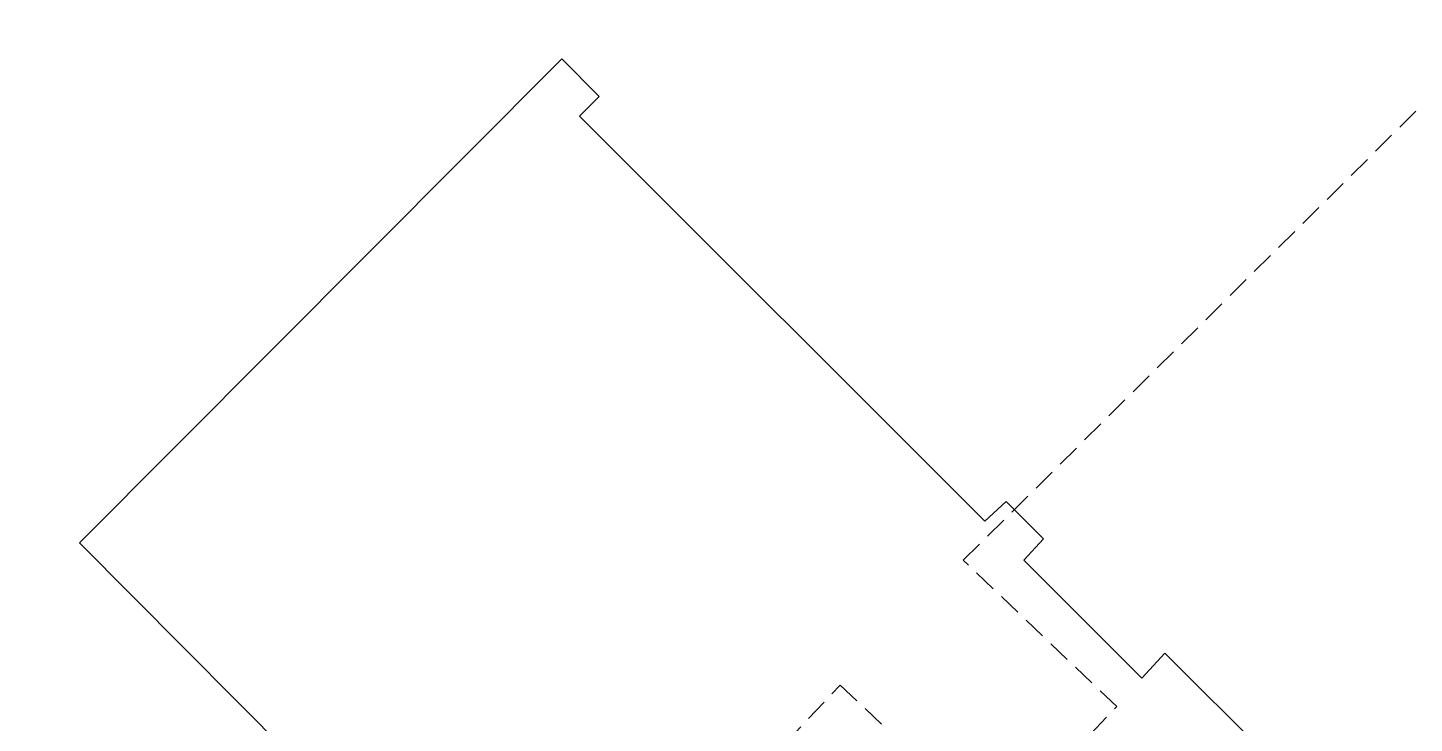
# Model space of a CAD drawing. Header units: inches. Extents: x 2320 to 12644, y -1199 to 8127.
# Drawn here: x 4899 to 5873, y 6771 to 7260 of the extents above; entities that cross this region are included whole.
import ezdxf

# ---------------------------------------------------------------- set-up
doc = ezdxf.new("R2010")
doc.units = ezdxf.units.IN
doc.header["$LTSCALE"] = 32
doc.header["$MEASUREMENT"] = 0
doc.linetypes.add('DASHED', pattern=[0.75, 0.5, -0.25])
doc.layers.add('Buildings', color=1, linetype='Continuous')
doc.layers.add('Pathways', color=30, linetype='DASHED', lineweight=30)

msp = doc.modelspace()

# ---------------------------------------------------------------- linework, layer by layer
at = {"layer": 'Buildings'}
for p, q in [((4935.19, 6897.81), (5273.93, 7237.8)), ((5273.93, 7237.8), (5300.26, 7211.47)), ((5300.26, 7211.47), (5286.47, 7197.68)), ((5286.47, 7197.68), (5571.09, 6913.05)), ((5571.09, 6913.05), (5586.14, 6926.85)), ((5586.14, 6926.85), (5612.47, 6900.51)), ((5271.43, 6559.46), (4935.19, 6897.81)), ((5612.47, 6900.51), (5598.68, 6885.47)), ((5598.68, 6885.47), (5681.44, 6802.71)), ((5681.44, 6802.71), (5697.73, 6820.27)), ((5697.73, 6820.27), (5815.6, 6702.4))]:
    msp.add_line(p, q, dxfattribs=at)
at = {"layer": 'Pathways'}
msp.add_lwpolyline([(4699.66, 5283.03), (4709.69, 6026.58), (5115.94, 6392.7), (5262.65, 6578.27), (5348.53, 6669.36), (5469.53, 6797.7), (5579.89, 6693.65), (5663.79, 6782.63), (5556.05, 6885.47), (6233.13, 7557.54), (6208.54, 7580.53), (6263.22, 7639.04), (5850.71, 8051.56)], dxfattribs=at)

doc.saveas('drawing.dxf')
